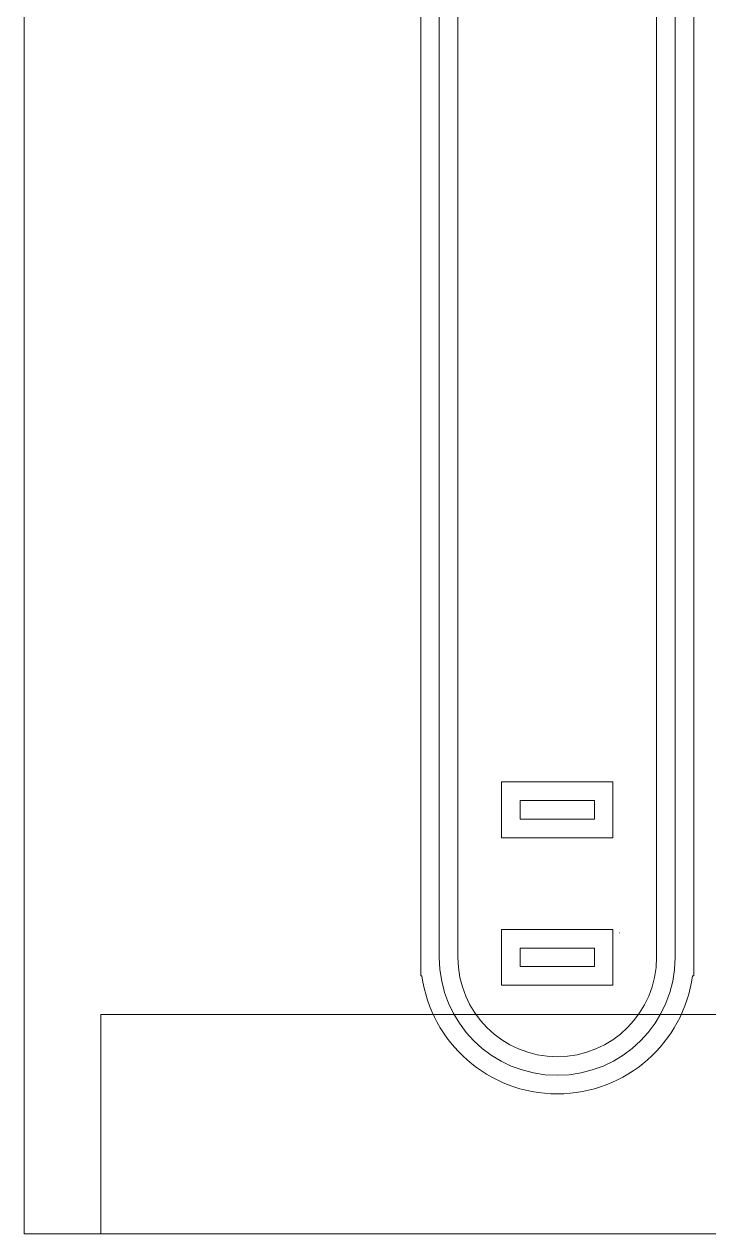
# Model space of a CAD drawing. Header units: millimetres. Extents: x -210 to 210, y -187 to 149.
# Drawn here: x -209.6 to -135.9, y -148.5 to -18.3 of the extents above; entities that cross this region are included whole.
import ezdxf

# ---------------------------------------------------------------- set-up
doc = ezdxf.new("R2010")
doc.units = ezdxf.units.MM
doc.header["$MEASUREMENT"] = 0
doc.layers.add('layer 1', color=7, linetype='Continuous')

msp = doc.modelspace()

# ---------------------------------------------------------------- linework, layer by layer
at = {"layer": 'layer 1', "color": 113, "lineweight": 18}
msp.add_open_spline([(-209.586, 148.5007), (-209.586, 148.5007), (210.414, 148.5007), (210.414, 148.5007), (210.414, 148.5007), (210.414, 148.5007), (210.414, -148.4993), (210.414, -148.4993), (210.414, -148.4993), (210.414, -148.4993), (-209.586, -148.4993), (-209.586, -148.4993), (-209.586, -148.4993), (-209.586, -148.4993), (-209.586, 148.5007), (-209.586, 148.5007)], degree=3, knots=[0, 0, 0, 0, 0.2, 0.2, 0.2, 0.2, 0.4, 0.4, 0.4, 0.4, 0.6, 0.6, 0.6, 0.6, 1, 1, 1, 1], dxfattribs=at)
at = {"layer": 'layer 1', "color": 240, "lineweight": 18}
for points, knots in [([(-166.8793, 123.7382), (-166.8793, 123.7382), (-166.8793, 127.7382), (-166.8793, 127.7382), (-166.8793, 127.7382), (-166.8793, 127.7382), (-166.7444, 127.7382), (-166.7444, 127.7382), (-166.7444, 127.7382), (-165.7685, 134.9102), (-159.6188, 140.4382), (-152.1793, 140.4382), (-152.1793, 140.4382), (-144.7398, 140.4382), (-138.5901, 134.9102), (-137.6142, 127.7382), (-137.6142, 127.7382), (-137.6142, 127.7382), (-137.4793, 127.7382), (-137.4793, 127.7382), (-137.4793, 127.7382), (-137.4793, 127.7382), (-137.4793, -120.7368), (-137.4793, -120.7368), (-137.4793, -120.7368), (-137.4793, -120.7368), (-137.6142, -120.7368), (-137.6142, -120.7368), (-137.6142, -120.7368), (-138.5901, -127.9088), (-144.7398, -133.4368), (-152.1793, -133.4368), (-152.1793, -133.4368), (-159.6188, -133.4368), (-165.7685, -127.9088), (-166.7444, -120.7368), (-166.7444, -120.7368), (-166.7444, -120.7368), (-166.8793, -120.7368), (-166.8793, -120.7368), (-166.8793, -120.7368), (-166.8793, -120.7368), (-166.8793, 123.7382), (-166.8793, 123.7382)], [0, 0, 0, 0, 0.08333333, 0.08333333, 0.08333333, 0.08333333, 0.16666667, 0.16666667, 0.16666667, 0.16666667, 0.25, 0.25, 0.25, 0.25, 0.33333333, 0.33333333, 0.33333333, 0.33333333, 0.41666667, 0.41666667, 0.41666667, 0.41666667, 0.5, 0.5, 0.5, 0.5, 0.58333333, 0.58333333, 0.58333333, 0.58333333, 0.66666667, 0.66666667, 0.66666667, 0.66666667, 0.75, 0.75, 0.75, 0.75, 0.83333333, 0.83333333, 0.83333333, 0.83333333, 1, 1, 1, 1]), ([(-141.4793, -99.7773), (-141.4793, -99.7773), (-141.4793, 125.7382), (-141.4793, 125.7382), (-141.4793, 125.7382), (-141.4793, 131.6483), (-146.2692, 136.4382), (-152.1793, 136.4382), (-152.1793, 136.4382), (-158.0894, 136.4382), (-162.8793, 131.6483), (-162.8793, 125.7382), (-162.8793, 125.7382), (-162.8793, 125.7382), (-162.8793, -118.7368), (-162.8793, -118.7368), (-162.8793, -118.7368), (-162.8793, -124.6469), (-158.0894, -129.4368), (-152.1793, -129.4368), (-152.1793, -129.4368), (-146.2692, -129.4368), (-141.4793, -124.6469), (-141.4793, -118.7368), (-141.4793, -118.7368), (-141.4793, -118.7368), (-141.4793, -99.7773), (-141.4793, -99.7773)], [0, 0, 0, 0, 0.125, 0.125, 0.125, 0.125, 0.25, 0.25, 0.25, 0.25, 0.375, 0.375, 0.375, 0.375, 0.5, 0.5, 0.5, 0.5, 0.625, 0.625, 0.625, 0.625, 0.75, 0.75, 0.75, 0.75, 1, 1, 1, 1])]:
    msp.add_open_spline(points, degree=3, knots=knots, dxfattribs=at)
at = {"layer": 'layer 1', "color": 254, "lineweight": 18}
for points in [[(-164.8793, 125.7382), (-164.8793, 125.7382), (-164.8793, -118.7368), (-164.8793, -118.7368)], [(-139.4793, 125.7382), (-139.4793, 125.7382), (-139.4793, -118.7368), (-139.4793, -118.7368)], [(-145.4584, -116.0978), (-145.4549, -116.0957), (-145.4512, -116.0935), (-145.4478, -116.0914)]]:
    msp.add_open_spline(points, degree=3, dxfattribs=at)
at = {"layer": 'layer 1', "color": 250, "lineweight": 18}
for points, knots in [([(-148.1795, -105.8617), (-150.8462, -105.8617), (-153.5128, -105.8617), (-156.1795, -105.8617), (-156.1795, -105.8617), (-156.1795, -105.8617), (-158.1795, -105.8617), (-158.1795, -105.8617), (-158.1795, -105.8617), (-158.1795, -105.8617), (-158.1795, -103.8617), (-158.1795, -103.8617), (-158.1795, -103.8617), (-158.1795, -103.195), (-158.1795, -102.5284), (-158.1795, -101.8617), (-158.1795, -101.8617), (-158.1795, -101.8617), (-158.1795, -99.8617), (-158.1795, -99.8617), (-158.1795, -99.8617), (-158.1795, -99.8617), (-156.1795, -99.8617), (-156.1795, -99.8617), (-156.1795, -99.8617), (-153.5128, -99.8617), (-150.8462, -99.8617), (-148.1795, -99.8617), (-148.1795, -99.8617), (-148.1795, -99.8617), (-146.1795, -99.8617), (-146.1795, -99.8617), (-146.1795, -99.8617), (-146.1795, -99.8617), (-146.1795, -101.8617), (-146.1795, -101.8617), (-146.1795, -101.8617), (-146.1795, -102.5284), (-146.1795, -103.195), (-146.1795, -103.8617), (-146.1795, -103.8617), (-146.1795, -103.8617), (-146.1795, -105.8617), (-146.1795, -105.8617), (-146.1795, -105.8617), (-146.1795, -105.8617), (-148.1795, -105.8617), (-148.1795, -105.8617)], [0, 0, 0, 0, 0.07692308, 0.07692308, 0.07692308, 0.07692308, 0.15384615, 0.15384615, 0.15384615, 0.15384615, 0.23076923, 0.23076923, 0.23076923, 0.23076923, 0.30769231, 0.30769231, 0.30769231, 0.30769231, 0.38461538, 0.38461538, 0.38461538, 0.38461538, 0.46153846, 0.46153846, 0.46153846, 0.46153846, 0.53846154, 0.53846154, 0.53846154, 0.53846154, 0.61538462, 0.61538462, 0.61538462, 0.61538462, 0.69230769, 0.69230769, 0.69230769, 0.69230769, 0.76923077, 0.76923077, 0.76923077, 0.76923077, 0.84615385, 0.84615385, 0.84615385, 0.84615385, 1, 1, 1, 1]), ([(-148.1793, -105.8617), (-150.846, -105.8617), (-153.5126, -105.8617), (-156.1793, -105.8617), (-156.1793, -105.8617), (-156.1793, -105.8617), (-158.1793, -105.8617), (-158.1793, -105.8617), (-158.1793, -105.8617), (-158.1793, -105.8617), (-158.1793, -103.8617), (-158.1793, -103.8617), (-158.1793, -103.8617), (-158.1793, -103.195), (-158.1793, -102.5284), (-158.1793, -101.8617), (-158.1793, -101.8617), (-158.1793, -101.8617), (-158.1793, -99.8617), (-158.1793, -99.8617), (-158.1793, -99.8617), (-158.1793, -99.8617), (-156.1793, -99.8617), (-156.1793, -99.8617), (-156.1793, -99.8617), (-153.5126, -99.8617), (-150.846, -99.8617), (-148.1793, -99.8617), (-148.1793, -99.8617), (-148.1793, -99.8617), (-146.1793, -99.8617), (-146.1793, -99.8617), (-146.1793, -99.8617), (-146.1793, -99.8617), (-146.1793, -101.8617), (-146.1793, -101.8617), (-146.1793, -101.8617), (-146.1793, -102.5284), (-146.1793, -103.195), (-146.1793, -103.8617), (-146.1793, -103.8617), (-146.1793, -103.8617), (-146.1793, -105.8617), (-146.1793, -105.8617), (-146.1793, -105.8617), (-146.1793, -105.8617), (-148.1793, -105.8617), (-148.1793, -105.8617)], [0, 0, 0, 0, 0.07692308, 0.07692308, 0.07692308, 0.07692308, 0.15384615, 0.15384615, 0.15384615, 0.15384615, 0.23076923, 0.23076923, 0.23076923, 0.23076923, 0.30769231, 0.30769231, 0.30769231, 0.30769231, 0.38461538, 0.38461538, 0.38461538, 0.38461538, 0.46153846, 0.46153846, 0.46153846, 0.46153846, 0.53846154, 0.53846154, 0.53846154, 0.53846154, 0.61538462, 0.61538462, 0.61538462, 0.61538462, 0.69230769, 0.69230769, 0.69230769, 0.69230769, 0.76923077, 0.76923077, 0.76923077, 0.76923077, 0.84615385, 0.84615385, 0.84615385, 0.84615385, 1, 1, 1, 1]), ([(-148.1795, -121.7367), (-150.8462, -121.7367), (-153.5128, -121.7367), (-156.1795, -121.7367), (-156.1795, -121.7367), (-156.1795, -121.7367), (-158.1795, -121.7367), (-158.1795, -121.7367), (-158.1795, -121.7367), (-158.1795, -121.7367), (-158.1795, -119.7367), (-158.1795, -119.7367), (-158.1795, -119.7367), (-158.1795, -119.07), (-158.1795, -118.4034), (-158.1795, -117.7367), (-158.1795, -117.7367), (-158.1795, -117.7367), (-158.1795, -115.7367), (-158.1795, -115.7367), (-158.1795, -115.7367), (-158.1795, -115.7367), (-156.1795, -115.7367), (-156.1795, -115.7367), (-156.1795, -115.7367), (-153.5128, -115.7367), (-150.8462, -115.7367), (-148.1795, -115.7367), (-148.1795, -115.7367), (-148.1795, -115.7367), (-146.1795, -115.7367), (-146.1795, -115.7367), (-146.1795, -115.7367), (-146.1795, -115.7367), (-146.1795, -117.7367), (-146.1795, -117.7367), (-146.1795, -117.7367), (-146.1795, -118.4034), (-146.1795, -119.07), (-146.1795, -119.7367), (-146.1795, -119.7367), (-146.1795, -119.7367), (-146.1795, -121.7367), (-146.1795, -121.7367), (-146.1795, -121.7367), (-146.1795, -121.7367), (-148.1795, -121.7367), (-148.1795, -121.7367)], [0, 0, 0, 0, 0.07692308, 0.07692308, 0.07692308, 0.07692308, 0.15384615, 0.15384615, 0.15384615, 0.15384615, 0.23076923, 0.23076923, 0.23076923, 0.23076923, 0.30769231, 0.30769231, 0.30769231, 0.30769231, 0.38461538, 0.38461538, 0.38461538, 0.38461538, 0.46153846, 0.46153846, 0.46153846, 0.46153846, 0.53846154, 0.53846154, 0.53846154, 0.53846154, 0.61538462, 0.61538462, 0.61538462, 0.61538462, 0.69230769, 0.69230769, 0.69230769, 0.69230769, 0.76923077, 0.76923077, 0.76923077, 0.76923077, 0.84615385, 0.84615385, 0.84615385, 0.84615385, 1, 1, 1, 1]), ([(-146.1793, -118.7836), (-146.1793, -119.1013), (-146.1793, -119.419), (-146.1793, -119.7367), (-146.1793, -119.7367), (-146.1793, -119.7367), (-146.1793, -121.7367), (-146.1793, -121.7367), (-146.1793, -121.7367), (-146.1793, -121.7367), (-148.1793, -121.7367), (-148.1793, -121.7367), (-148.1793, -121.7367), (-150.846, -121.7367), (-153.5126, -121.7367), (-156.1793, -121.7367), (-156.1793, -121.7367), (-156.1793, -121.7367), (-158.1793, -121.7367), (-158.1793, -121.7367), (-158.1793, -121.7367), (-158.1793, -121.7367), (-158.1793, -119.7367), (-158.1793, -119.7367), (-158.1793, -119.7367), (-158.1793, -119.07), (-158.1793, -118.4034), (-158.1793, -117.7367), (-158.1793, -117.7367), (-158.1793, -117.7367), (-158.1793, -115.7367), (-158.1793, -115.7367), (-158.1793, -115.7367), (-158.1793, -115.7367), (-156.1793, -115.7367), (-156.1793, -115.7367), (-156.1793, -115.7367), (-153.5126, -115.7367), (-150.846, -115.7367), (-148.1793, -115.7367), (-148.1793, -115.7367), (-148.1793, -115.7367), (-148.0075, -115.7367), (-148.0075, -115.7367)], [0, 0, 0, 0, 0.08333333, 0.08333333, 0.08333333, 0.08333333, 0.16666667, 0.16666667, 0.16666667, 0.16666667, 0.25, 0.25, 0.25, 0.25, 0.33333333, 0.33333333, 0.33333333, 0.33333333, 0.41666667, 0.41666667, 0.41666667, 0.41666667, 0.5, 0.5, 0.5, 0.5, 0.58333333, 0.58333333, 0.58333333, 0.58333333, 0.66666667, 0.66666667, 0.66666667, 0.66666667, 0.75, 0.75, 0.75, 0.75, 0.83333333, 0.83333333, 0.83333333, 0.83333333, 1, 1, 1, 1]), ([(-201.3412, -124.8935), (-201.3412, -124.8935), (-132.1692, -124.8935), (-132.1692, -124.8935), (-132.1692, -124.8935), (-132.1692, -124.8935), (-132.1692, -148.4993), (-132.1692, -148.4993), (-132.1692, -148.4993), (-132.1692, -148.4993), (-201.3412, -148.4993), (-201.3412, -148.4993), (-201.3412, -148.4993), (-201.3412, -148.4993), (-201.3412, -124.8935), (-201.3412, -124.8935)], [0, 0, 0, 0, 0.2, 0.2, 0.2, 0.2, 0.4, 0.4, 0.4, 0.4, 0.6, 0.6, 0.6, 0.6, 1, 1, 1, 1])]:
    msp.add_open_spline(points, degree=3, knots=knots, dxfattribs=at)
at = {"layer": 'layer 1', "color": 253, "lineweight": 18}
for points in [[(-148.1795, -103.8617), (-148.1795, -103.8617), (-156.1795, -103.8617), (-156.1795, -103.8617), (-156.1795, -103.8617), (-156.1795, -103.8617), (-156.1795, -101.8617), (-156.1795, -101.8617), (-156.1795, -101.8617), (-156.1795, -101.8617), (-148.1795, -101.8617), (-148.1795, -101.8617), (-148.1795, -101.8617), (-148.1795, -101.8617), (-148.1795, -103.8617), (-148.1795, -103.8617)], [(-148.1795, -119.7367), (-148.1795, -119.7367), (-156.1795, -119.7367), (-156.1795, -119.7367), (-156.1795, -119.7367), (-156.1795, -119.7367), (-156.1795, -117.7367), (-156.1795, -117.7367), (-156.1795, -117.7367), (-156.1795, -117.7367), (-148.1795, -117.7367), (-148.1795, -117.7367), (-148.1795, -117.7367), (-148.1795, -117.7367), (-148.1795, -119.7367), (-148.1795, -119.7367)]]:
    msp.add_open_spline(points, degree=3, knots=[0, 0, 0, 0, 0.2, 0.2, 0.2, 0.2, 0.4, 0.4, 0.4, 0.4, 0.6, 0.6, 0.6, 0.6, 1, 1, 1, 1], dxfattribs=at)
at = {"layer": 'layer 1', "color": 254, "lineweight": 18}
for points, knots in [([(-148.1793, -103.8617), (-148.1793, -103.8617), (-156.1793, -103.8617), (-156.1793, -103.8617), (-156.1793, -103.8617), (-156.1793, -103.8617), (-156.1793, -101.8617), (-156.1793, -101.8617), (-156.1793, -101.8617), (-156.1793, -101.8617), (-148.1793, -101.8617), (-148.1793, -101.8617), (-148.1793, -101.8617), (-148.1793, -101.8617), (-148.1793, -103.8617), (-148.1793, -103.8617)], [0, 0, 0, 0, 0.2, 0.2, 0.2, 0.2, 0.4, 0.4, 0.4, 0.4, 0.6, 0.6, 0.6, 0.6, 1, 1, 1, 1]), ([(-148.1793, -119.7367), (-148.1793, -119.7367), (-156.1793, -119.7367), (-156.1793, -119.7367), (-156.1793, -119.7367), (-156.1793, -119.7367), (-156.1793, -117.7367), (-156.1793, -117.7367), (-156.1793, -117.7367), (-156.1793, -117.7367), (-148.1793, -117.7367), (-148.1793, -117.7367), (-148.1793, -117.7367), (-148.1793, -117.7367), (-148.1793, -119.7367), (-148.1793, -119.7367)], [0, 0, 0, 0, 0.2, 0.2, 0.2, 0.2, 0.4, 0.4, 0.4, 0.4, 0.6, 0.6, 0.6, 0.6, 1, 1, 1, 1]), ([(-164.8793, -118.7368), (-164.8793, -125.7508), (-159.1933, -131.4368), (-152.1793, -131.4368), (-152.1793, -131.4368), (-145.1653, -131.4368), (-139.4793, -125.7508), (-139.4793, -118.7368)], [0, 0, 0, 0, 0.33333333, 0.33333333, 0.33333333, 0.33333333, 1, 1, 1, 1])]:
    msp.add_open_spline(points, degree=3, knots=knots, dxfattribs=at)

doc.saveas('drawing.dxf')
